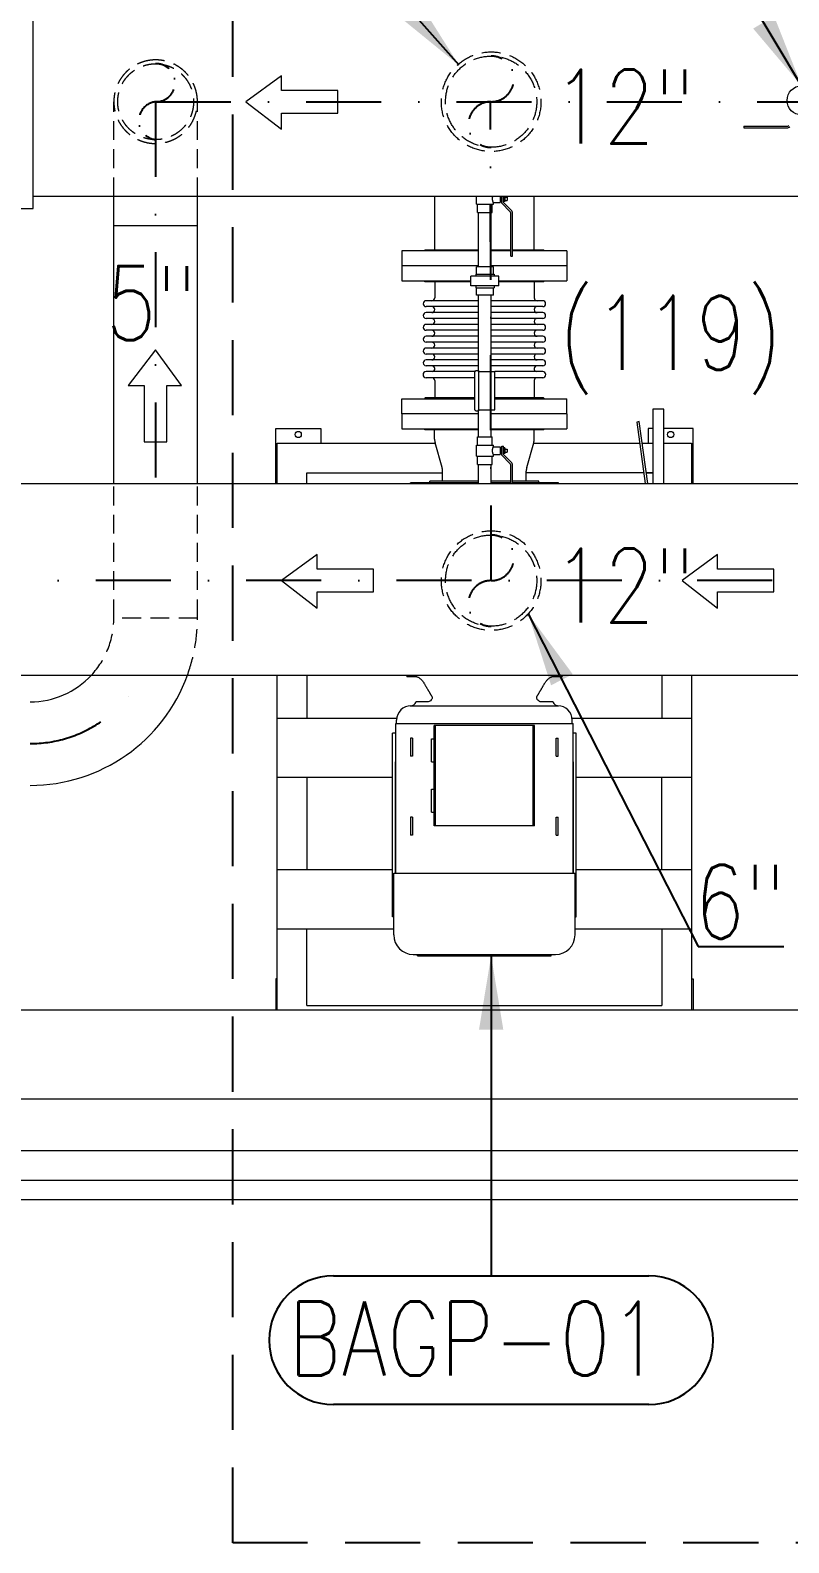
# Model space of a CAD drawing. Header units: millimetres. Extents: x -312439 to 477422, y -331570 to 212570.
# Drawn here: x 342964 to 344246, y 197624 to 200180 of the extents above; entities that cross this region are included whole.
import ezdxf

# ---------------------------------------------------------------- set-up
doc = ezdxf.new("R2010")
doc.units = ezdxf.units.MM
doc.linetypes.add('DASHDOT', pattern=[25.4, 12.7, -6.35, 0, -6.35])
doc.linetypes.add('HIDDEN', pattern=[9.525, 6.35, -3.175])
doc.layers.add('ARCONDTEXTO', color=4, linetype='Continuous')
doc.layers.add('TEXTO FORMATO', color=4, linetype='Continuous')
doc.styles.add('ROMAND', font='ROMAND.SHX')
doc.styles.add('ROMANS', font='romans.shx', dxfattribs={"height": 187.5})
doc.dimstyles.new('1-50 (MILIMETRO)', dxfattribs={"dimscale": 0, "dimtxt": 125, "dimasz": 125, "dimexe": 100, "dimexo": 100, "dimgap": 50, "dimtad": 0, "dimdec": 0, "dimzin": 0, "dimdsep": 46, "dimtxsty": 'ROMAND', "dimcen": -390, "dimclrd": 1, "dimclre": 1, "dimclrt": 3, "dimadec": 0, "dimazin": 0, "dimtfac": 1, "dimtdec": 0, "dimtix": 1, "dimtmove": 2, "dimatfit": 2, "dimfxl": 1, "dimtvp": 1, "dimtolj": 1, "dimtzin": 0, "dimarcsym": 0})

msp = doc.modelspace()

# ---------------------------------------------------------------- linework, layer by layer
at = {"color": 5, "linetype": 'Continuous', "lineweight": 0}
for p, q in [((342969.585, 199878.658, 0), (342969.585, 200243.658, 0)), ((342969.585, 199899.258, 0), (346283.657, 199899.258, 0)), ((343105.708, 199413.908, 0), (343105.708, 199899.258, 0)), ((343247.008, 199413.908, 0), (343247.008, 199899.258, 0)), ((343647.819, 199899.258, 0), (343647.819, 199808.708, 0)), ((343718.497, 199885.571, 0), (343718.497, 199899.258, 0)), ((343758.486, 199899.258, 0), (343758.486, 199888.595, 0)), ((343758.486, 199897.872, 0), (343761.212, 199897.872, 0)), ((343758.486, 199892.27, 0), (343761.212, 199892.27, 0)), ((343761.212, 199887.352, 0), (343761.212, 199899.258, 0)), ((343764.162, 199888.574, 0), (343764.162, 199899.258, 0)), ((343764.162, 199897.872, 0), (343764.628, 199897.872, 0)), ((343764.162, 199892.27, 0), (343764.628, 199892.27, 0)), ((343764.628, 199890.426, 0), (343764.628, 199899.258, 0)), ((343766.561, 199890.426, 0), (343764.628, 199890.426, 0)), ((343766.561, 199899.258, 0), (343766.561, 199890.426, 0)), ((343766.561, 199897.872, 0), (343770.227, 199897.872, 0)), ((343766.561, 199892.27, 0), (343770.227, 199892.27, 0)), ((343770.227, 199897.872, 0), (343770.227, 199892.27, 0)), ((343816.119, 199808.708, 0), (343816.119, 199899.258, 0)), ((342945.785, 199878.658, 0), (342969.585, 199878.658, 0)), ((343718.497, 199885.571, 0), (343747.141, 199885.571, 0)), ((343720.319, 199871.571, 0), (343720.319, 199885.571, 0)), ((343720.319, 199871.571, 0), (343745.319, 199871.571, 0)), ((343722.169, 199779.95, 0), (343722.169, 199871.571, 0)), ((343743.469, 199779.95, 0), (343743.469, 199871.571, 0)), ((343745.319, 199871.571, 0), (343745.319, 199885.571, 0)), ((343747.141, 199888.595, 0), (343758.486, 199888.595, 0)), ((343747.141, 199885.571, 0), (343747.141, 199888.595, 0)), ((343775.186, 199873.377, 0), (343761.212, 199887.352, 0)), ((343777.272, 199875.463, 0), (343764.162, 199888.574, 0)), ((343776.369, 199797.721, 0), (343776.369, 199870.522, 0)), ((343779.319, 199797.721, 0), (343779.319, 199870.522, 0)), ((343247.008, 199849.208, 0), (343105.708, 199849.208, 0)), ((343722.169, 199807.108, 0), (343592.469, 199807.108, 0)), ((343592.469, 199807.108, 0), (343592.469, 199756.308, 0)), ((343632.069, 199808.708, 0), (343630.469, 199807.108, 0)), ((343632.069, 199808.708, 0), (343722.169, 199808.708, 0)), ((343743.469, 199808.708, 0), (343776.369, 199808.708, 0)), ((343776.369, 199807.108, 0), (343743.469, 199807.108, 0)), ((343776.369, 199797.721, 0), (343779.319, 199797.721, 0)), ((343779.319, 199808.708, 0), (343831.869, 199808.708, 0)), ((343871.469, 199807.108, 0), (343779.319, 199807.108, 0)), ((343831.869, 199808.708, 0), (343833.469, 199807.108, 0)), ((343871.469, 199807.108, 0), (343871.469, 199756.308, 0)), ((343722.169, 199781.708, 0), (343592.469, 199781.708, 0)), ((343756.35, 199763.95, 0), (343709.288, 199763.95, 0)), ((343709.288, 199747.95, 0), (343709.288, 199763.95, 0)), ((343717.295, 199767.58, 0), (343748.342, 199767.58, 0)), ((343717.295, 199767.58, 0), (343717.295, 199763.95, 0)), ((343747.141, 199779.95, 0), (343718.497, 199779.95, 0)), ((343718.497, 199767.58, 0), (343718.497, 199779.95, 0)), ((343871.469, 199781.708, 0), (343743.469, 199781.708, 0)), ((343747.141, 199767.58, 0), (343747.141, 199779.95, 0)), ((343748.342, 199767.58, 0), (343748.342, 199763.95, 0)), ((343756.35, 199747.95, 0), (343756.35, 199763.95, 0)), ((343592.469, 199756.308, 0), (343709.288, 199756.308, 0)), ((343632.069, 199754.708, 0), (343630.469, 199756.308, 0)), ((343709.288, 199754.708, 0), (343632.069, 199754.708, 0)), ((343647.969, 199754.708, 0), (343647.969, 199727.685, 0)), ((343756.35, 199747.95, 0), (343709.288, 199747.95, 0)), ((343717.295, 199747.95, 0), (343717.295, 199744.319, 0)), ((343717.295, 199744.319, 0), (343748.342, 199744.319, 0)), ((343718.497, 199731.95, 0), (343718.497, 199744.319, 0)), ((343747.141, 199731.95, 0), (343747.141, 199744.319, 0)), ((343748.342, 199747.95, 0), (343748.342, 199744.319, 0)), ((343756.35, 199756.308, 0), (343871.469, 199756.308, 0)), ((343831.869, 199754.708, 0), (343756.35, 199754.708, 0)), ((343815.969, 199754.708, 0), (343815.969, 199727.685, 0)), ((343831.869, 199754.708, 0), (343833.469, 199756.308, 0)), ((343722.169, 199722.685, 0), (343633.462, 199722.685, 0)), ((343722.169, 199712.685, 0), (343633.462, 199712.685, 0)), ((343747.141, 199731.95, 0), (343718.497, 199731.95, 0)), ((343722.169, 199603.38, 0), (343722.169, 199731.95, 0)), ((343743.469, 199603.38, 0), (343743.469, 199731.95, 0)), ((343830.476, 199722.685, 0), (343743.469, 199722.685, 0)), ((343830.476, 199712.685, 0), (343743.469, 199712.685, 0)), ((343722.169, 199702.685, 0), (343633.462, 199702.685, 0)), ((343722.169, 199692.685, 0), (343633.462, 199692.685, 0)), ((343830.476, 199702.685, 0), (343743.469, 199702.685, 0)), ((343830.476, 199692.685, 0), (343743.469, 199692.685, 0)), ((343722.169, 199682.685, 0), (343633.462, 199682.685, 0)), ((343722.169, 199672.685, 0), (343633.462, 199672.685, 0)), ((343722.169, 199662.685, 0), (343633.462, 199662.685, 0)), ((343830.476, 199682.685, 0), (343743.469, 199682.685, 0)), ((343830.476, 199672.685, 0), (343743.469, 199672.685, 0)), ((343830.476, 199662.685, 0), (343743.469, 199662.685, 0)), ((343722.169, 199652.685, 0), (343633.462, 199652.685, 0)), ((343722.169, 199642.685, 0), (343633.462, 199642.685, 0)), ((343830.476, 199652.685, 0), (343743.469, 199652.685, 0)), ((343830.476, 199642.685, 0), (343743.469, 199642.685, 0)), ((343722.169, 199632.685, 0), (343633.462, 199632.685, 0)), ((343722.169, 199622.685, 0), (343633.462, 199622.685, 0)), ((343722.169, 199612.685, 0), (343633.462, 199612.685, 0)), ((343830.476, 199632.685, 0), (343743.469, 199632.685, 0)), ((343830.476, 199622.685, 0), (343743.469, 199622.685, 0)), ((343830.476, 199612.685, 0), (343743.469, 199612.685, 0)), ((343715.909, 199602.923, 0), (343633.462, 199602.923, 0)), ((343715.909, 199592.685, 0), (343633.462, 199592.685, 0)), ((343647.969, 199587.685, 0), (343647.969, 199558.708, 0)), ((343715.909, 199538.467, 0), (343715.909, 199603.292, 0)), ((343716.182, 199603.805, 0), (343717.819, 199604.909, 0)), ((343717.927, 199604.942, 0), (343722.121, 199604.942, 0)), ((343722.121, 199604.942, 0), (343722.121, 199536.817, 0)), ((343722.121, 199603.38, 0), (343749.419, 199603.38, 0)), ((343749.419, 199538.38, 0), (343749.419, 199603.38, 0)), ((343830.476, 199602.923, 0), (343749.419, 199602.923, 0)), ((343830.476, 199592.685, 0), (343749.419, 199592.685, 0)), ((343815.969, 199587.685, 0), (343815.969, 199558.708, 0)), ((343632.069, 199558.708, 0), (343630.469, 199557.108, 0)), ((343715.909, 199558.708, 0), (343632.069, 199558.708, 0)), ((343831.869, 199558.708, 0), (343749.419, 199558.708, 0)), ((343831.869, 199558.708, 0), (343833.469, 199557.108, 0)), ((343592.469, 199557.108, 0), (343715.909, 199557.108, 0)), ((343592.469, 199531.708, 0), (343592.469, 199557.108, 0)), ((343716.182, 199537.954, 0), (343717.819, 199536.85, 0)), ((343717.927, 199536.817, 0), (343722.121, 199536.817, 0)), ((343722.121, 199538.38, 0), (343749.419, 199538.38, 0)), ((343722.169, 199492.88, 0), (343722.169, 199538.38, 0)), ((343743.469, 199492.88, 0), (343743.469, 199538.38, 0)), ((343749.419, 199557.108, 0), (343871.469, 199557.108, 0)), ((343871.469, 199531.708, 0), (343871.469, 199557.108, 0)), ((344016.803, 199539.406, 0), (344016.803, 199413.908, 0)), ((344035.314, 199539.406, 0), (344016.803, 199539.406, 0)), ((344035.314, 199413.908, 0), (344035.314, 199539.406, 0)), ((343722.169, 199531.708, 0), (343592.469, 199531.708, 0)), ((343871.469, 199531.708, 0), (343743.469, 199531.708, 0)), ((343993.7, 199518.374, 0), (343989.339, 199517.778, 0)), ((343989.339, 199517.778, 0), (344003.552, 199413.908, 0)), ((344007.994, 199413.908, 0), (343993.7, 199518.374, 0)), ((343720.319, 199492.88, 0), (343745.319, 199492.88, 0)), ((343720.319, 199478.88, 0), (343720.319, 199492.88, 0)), ((343745.319, 199478.88, 0), (343745.319, 199492.88, 0)), ((343718.497, 199478.88, 0), (343747.141, 199478.88, 0)), ((343718.497, 199459.88, 0), (343718.497, 199478.88, 0)), ((343718.497, 199459.88, 0), (343747.141, 199459.88, 0)), ((343720.319, 199445.88, 0), (343720.319, 199459.88, 0)), ((343745.319, 199445.88, 0), (343745.319, 199459.88, 0)), ((343747.141, 199475.856, 0), (343747.141, 199478.88, 0)), ((343747.141, 199475.856, 0), (343758.486, 199475.856, 0)), ((343747.141, 199462.903, 0), (343758.486, 199462.903, 0)), ((343747.141, 199459.88, 0), (343747.141, 199462.903, 0)), ((343758.486, 199475.856, 0), (343758.486, 199462.903, 0)), ((343758.486, 199472.181, 0), (343761.212, 199472.181, 0)), ((343758.486, 199466.579, 0), (343761.212, 199466.579, 0)), ((343761.212, 199477.073, 0), (343764.162, 199477.073, 0)), ((343761.212, 199461.66, 0), (343761.212, 199477.073, 0)), ((343775.186, 199447.686, 0), (343761.212, 199461.66, 0)), ((343764.162, 199462.882, 0), (343764.162, 199477.073, 0)), ((343764.162, 199472.181, 0), (343764.628, 199472.181, 0)), ((343764.162, 199466.579, 0), (343764.628, 199466.579, 0)), ((343777.272, 199449.772, 0), (343764.162, 199462.882, 0)), ((343764.628, 199464.735, 0), (343764.628, 199474.024, 0)), ((343766.561, 199474.024, 0), (343764.628, 199474.024, 0)), ((343766.561, 199464.735, 0), (343764.628, 199464.735, 0)), ((343766.561, 199474.024, 0), (343766.561, 199464.735, 0)), ((343766.561, 199472.181, 0), (343770.227, 199472.181, 0)), ((343766.561, 199466.579, 0), (343770.227, 199466.579, 0)), ((343770.227, 199472.181, 0), (343770.227, 199466.579, 0)), ((343720.319, 199445.88, 0), (343745.319, 199445.88, 0)), ((343722.169, 199413.908, 0), (343722.169, 199445.88, 0)), ((343743.469, 199413.908, 0), (343743.469, 199445.88, 0)), ((343776.369, 199413.908, 0), (343776.369, 199444.831, 0)), ((343779.319, 199413.908, 0), (343779.319, 199444.831, 0)), ((342580.57, 199413.908, 0), (345779.932, 199413.908, 0)), ((341958.967, 199090.108, 0), (345779.932, 199090.108, 0))]:
    msp.add_line(p, q, dxfattribs=at)
at = {"color": 1, "linetype": 'Continuous', "lineweight": 0}
for p, q in [((343388.959, 200102.818, 0), (343328.881, 200058.964, 0)), ((343388.959, 200078.141, 0), (343388.959, 200102.818, 0)), ((343484.278, 200078.141, 0), (343388.959, 200078.141, 0)), ((343484.278, 200039.786, 0), (343484.278, 200078.141, 0)), ((343328.881, 200058.964, 0), (343388.959, 200012.664, 0)), ((343388.959, 200039.786, 0), (343484.278, 200039.786, 0)), ((343388.959, 200012.664, 0), (343388.959, 200039.786, 0)), ((343176.358, 199639.76, 0), (343130.059, 199579.682, 0)), ((343220.213, 199579.682, 0), (343176.358, 199639.76, 0)), ((343130.059, 199579.682, 0), (343157.181, 199579.682, 0)), ((343157.181, 199579.682, 0), (343157.181, 199484.362, 0)), ((343195.536, 199484.362, 0), (343195.536, 199579.682, 0)), ((343195.536, 199579.682, 0), (343220.213, 199579.682, 0)), ((343157.181, 199484.362, 0), (343195.536, 199484.362, 0)), ((344016.803, 199432.008, 0), (344005.518, 199432.008, 0)), ((343449.395, 199293.669, 0), (343389.317, 199249.815, 0)), ((343449.395, 199268.992, 0), (343449.395, 199293.669, 0)), ((344126.079, 199293.669, 0), (344066.001, 199249.815, 0)), ((344126.079, 199268.992, 0), (344126.079, 199293.669, 0)), ((343544.715, 199268.992, 0), (343449.395, 199268.992, 0)), ((343544.715, 199230.637, 0), (343544.715, 199268.992, 0)), ((344221.399, 199268.992, 0), (344126.079, 199268.992, 0)), ((344221.399, 199230.637, 0), (344221.399, 199268.992, 0)), ((343389.317, 199249.815, 0), (343449.395, 199203.515, 0)), ((343449.395, 199230.637, 0), (343544.715, 199230.637, 0)), ((343449.395, 199203.515, 0), (343449.395, 199230.637, 0)), ((344066.001, 199249.815, 0), (344126.079, 199203.515, 0)), ((344126.079, 199230.637, 0), (344221.399, 199230.637, 0)), ((344126.079, 199203.515, 0), (344126.079, 199230.637, 0)), ((343816.817, 198835.555, 0), (343814.636, 198835.555, 0)), ((341758.512, 198524.437, 0), (350170.796, 198524.437, 0)), ((341758.512, 198374.437, 0), (352398.512, 198374.437, 0)), ((352568.512, 198286.445, 0), (341758.512, 198286.445, 0)), ((352568.512, 198236.445, 0), (341758.512, 198236.445, 0)), ((341588.512, 198204.437, 0), (353216.986, 198204.437, 0))]:
    msp.add_line(p, q, dxfattribs=at)
at = {"color": 1, "linetype": 'HIDDEN', "lineweight": 0, "ltscale": 5}
for p, q in [((343105.708, 199899.258, 0), (343105.708, 200058.964, 0)), ((343247.008, 199899.258, 0), (343247.008, 200058.964, 0)), ((343105.708, 199186.387, 0), (343105.708, 199413.908, 0)), ((343247.008, 199186.387, 0), (343247.008, 199413.908, 0)), ((343247.008, 199186.387, 0), (343105.708, 199186.387, 0))]:
    msp.add_line(p, q, dxfattribs=at)
at = {"color": 6, "linetype": 'DASHDOT', "ltscale": 10}
for p, q in [((343176.358, 200058.964, 0), (346200.497, 200058.964, 0)), ((343176.358, 200058.964, 0), (343176.358, 199413.908, 0)), ((343743.366, 199249.815, 0), (343742.251, 200058.964, 0)), ((345488.999, 199249.815, 0), (342281.815, 199249.815, 0))]:
    msp.add_line(p, q, dxfattribs=at)
at = {"color": 2, "linetype": 'Continuous', "lineweight": 0}
for p, q in [((344170.692, 200017.608, 0), (344170.692, 200014.658, 0)), ((344170.692, 200017.608, 0), (344243.493, 200017.608, 0)), ((344170.692, 200014.658, 0), (344243.493, 200014.658, 0))]:
    msp.add_line(p, q, dxfattribs=at)
at = {"color": 7, "linetype": 'Continuous', "lineweight": 0}
for p, q in [((343379.31, 199506.734, 0), (343455.31, 199506.734, 0)), ((343379.31, 199413.908, 0), (343379.31, 199506.734, 0)), ((343455.31, 199506.734, 0), (343455.31, 199482.008, 0)), ((344008.627, 199506.734, 0), (344008.627, 199482.008, 0)), ((344016.803, 199506.734, 0), (344008.627, 199506.734, 0)), ((344084.627, 199506.734, 0), (344035.314, 199506.734, 0)), ((344084.627, 199413.908, 0), (344084.627, 199506.734, 0)), ((343381.969, 199413.908, 0), (343381.969, 199482.008, 0)), ((343381.969, 199482.008, 0), (343648.866, 199482.008, 0)), ((343815.072, 199482.008, 0), (343994.233, 199482.008, 0)), ((343998.676, 199482.008, 0), (344016.803, 199482.008, 0)), ((344035.314, 199482.008, 0), (344081.969, 199482.008, 0)), ((344081.969, 199482.008, 0), (344081.969, 199413.908, 0)), ((343431.969, 199413.908, 0), (343431.969, 199432.008, 0)), ((343431.969, 199432.008, 0), (343661.319, 199432.008, 0)), ((344001.075, 199432.008, 0), (343802.619, 199432.008, 0)), ((344005.518, 199432.008, 0), (344016.803, 199432.008, 0)), ((343381.969, 198524.437, 0), (343381.969, 199090.108, 0)), ((343431.969, 199090.108, 0), (343431.969, 199017.677, 0)), ((344031.969, 199090.108, 0), (344031.969, 199017.677, 0)), ((344081.969, 199090.108, 0), (344081.969, 198524.437, 0)), ((343381.969, 199017.677, 0), (343583.911, 199017.677, 0)), ((343880.027, 199017.677, 0), (344081.969, 199017.677, 0)), ((343381.969, 198917.677, 0), (343576.817, 198917.677, 0)), ((343431.969, 198917.677, 0), (343431.969, 198761.677, 0)), ((343887.12, 198917.677, 0), (344081.969, 198917.677, 0)), ((344031.969, 198761.677, 0), (344031.969, 198917.677, 0)), ((343381.969, 198761.677, 0), (343576.817, 198761.677, 0)), ((343887.12, 198761.677, 0), (344081.969, 198761.677, 0)), ((343381.969, 198661.677, 0), (343578.817, 198661.677, 0)), ((343431.969, 198531.871, 0), (343431.969, 198661.677, 0)), ((343885.12, 198661.677, 0), (344081.969, 198661.677, 0)), ((344031.969, 198661.677, 0), (344031.969, 198531.871, 0)), ((343379.31, 198577.144, 0), (343379.31, 198524.437, 0)), ((343381.969, 198577.144, 0), (343379.31, 198577.144, 0)), ((344081.969, 198577.144, 0), (344084.627, 198577.144, 0)), ((344084.627, 198577.144, 0), (344084.627, 198524.437, 0)), ((343431.969, 198531.871, 0), (344031.969, 198531.871, 0))]:
    msp.add_line(p, q, dxfattribs=at)
at = {"color": 3, "linetype": 'Continuous', "lineweight": 0}
for p, q in [((343722.169, 199531.708, 0), (343592.469, 199531.708, 0)), ((343592.469, 199531.708, 0), (343592.469, 199506.308, 0)), ((343871.469, 199531.708, 0), (343743.469, 199531.708, 0)), ((343871.469, 199531.708, 0), (343871.469, 199506.308, 0)), ((343592.469, 199506.308, 0), (343722.169, 199506.308, 0)), ((343632.069, 199504.708, 0), (343630.469, 199506.308, 0)), ((343722.169, 199504.708, 0), (343632.069, 199504.708, 0)), ((343647.819, 199488.9, 0), (343647.819, 199504.708, 0)), ((343660.45, 199441.079, 0), (343648.688, 199482.636, 0)), ((343743.469, 199506.308, 0), (343871.469, 199506.308, 0)), ((343831.869, 199504.708, 0), (343743.469, 199504.708, 0)), ((343803.488, 199441.079, 0), (343815.25, 199482.636, 0)), ((343816.119, 199488.9, 0), (343816.119, 199504.708, 0)), ((343831.869, 199504.708, 0), (343833.469, 199506.308, 0)), ((343661.319, 199418.008, 0), (343661.319, 199434.816, 0)), ((343802.619, 199418.008, 0), (343802.619, 199434.816, 0)), ((343722.169, 199415.008, 0), (343606.969, 199415.008, 0)), ((343606.969, 199413.908, 0), (343606.969, 199415.008, 0)), ((343722.169, 199418.008, 0), (343639.969, 199418.008, 0)), ((343639.969, 199415.008, 0), (343639.969, 199418.008, 0)), ((343776.369, 199418.008, 0), (343743.469, 199418.008, 0)), ((343776.369, 199415.008, 0), (343743.469, 199415.008, 0)), ((343823.969, 199418.008, 0), (343779.319, 199418.008, 0)), ((343856.969, 199415.008, 0), (343779.319, 199415.008, 0)), ((343823.969, 199415.008, 0), (343823.969, 199418.008, 0)), ((343856.969, 199413.908, 0), (343856.969, 199415.008, 0)), ((343600.67, 199087.555, 0), (343599.48, 199090.108, 0)), ((343600.67, 199087.555, 0), (343616.922, 199087.555, 0)), ((343847.016, 199087.555, 0), (343863.267, 199087.555, 0)), ((343863.267, 199087.555, 0), (343864.458, 199090.108, 0)), ((343606.494, 199038.343, 0), (343857.443, 199038.343, 0)), ((343635.37, 199044.889, 0), (343616.493, 199044.889, 0)), ((343847.445, 199044.889, 0), (343828.567, 199044.889, 0)), ((343582.042, 199008.646, 0), (343881.896, 199008.646, 0)), ((343582.042, 198755.465, 0), (343582.042, 199008.646, 0)), ((343583.654, 199008.646, 0), (343583.654, 199014.162, 0)), ((343647.12, 198835.555, 0), (343647.12, 199005.252, 0)), ((343816.817, 199005.252, 0), (343647.12, 199005.252, 0)), ((343649.302, 198835.555, 0), (343649.302, 199005.252, 0)), ((343814.636, 198835.555, 0), (343814.636, 199005.252, 0)), ((343816.817, 198835.555, 0), (343816.817, 199005.252, 0)), ((343880.284, 199008.646, 0), (343880.284, 199014.162, 0)), ((343881.896, 198755.465, 0), (343881.896, 199008.646, 0)), ((343582.042, 198991.919, 0), (343576.817, 198991.919, 0)), ((343576.817, 198681.871, 0), (343576.817, 198991.919, 0)), ((343607.12, 198983.434, 0), (343607.12, 198953.131, 0)), ((343610.497, 198983.434, 0), (343607.12, 198983.434, 0)), ((343610.497, 198983.434, 0), (343610.497, 198953.131, 0)), ((343642.757, 198943.434, 0), (343642.757, 198982.222, 0)), ((343642.757, 198982.222, 0), (343647.12, 198982.222, 0)), ((343853.441, 198983.434, 0), (343856.817, 198983.434, 0)), ((343853.441, 198953.131, 0), (343853.441, 198983.434, 0)), ((343856.817, 198953.131, 0), (343856.817, 198983.434, 0)), ((343887.12, 198991.919, 0), (343881.896, 198991.919, 0)), ((343887.12, 198681.871, 0), (343887.12, 198991.919, 0)), ((343610.497, 198953.131, 0), (343607.12, 198953.131, 0)), ((343853.441, 198953.131, 0), (343856.817, 198953.131, 0)), ((343581.957, 198755.465, 0), (343581.957, 198943.434, 0)), ((343582.042, 198943.434, 0), (343581.957, 198943.434, 0)), ((343642.757, 198943.434, 0), (343647.12, 198943.434, 0)), ((343881.981, 198943.434, 0), (343881.896, 198943.434, 0)), ((343881.981, 198943.434, 0), (343881.981, 198755.465, 0)), ((343642.757, 198858.586, 0), (343642.757, 198897.374, 0)), ((343642.757, 198897.374, 0), (343647.12, 198897.374, 0)), ((343607.12, 198850.101, 0), (343607.12, 198819.798, 0)), ((343610.497, 198850.101, 0), (343607.12, 198850.101, 0)), ((343610.497, 198850.101, 0), (343610.497, 198819.798, 0)), ((343642.757, 198858.586, 0), (343647.12, 198858.586, 0)), ((343853.441, 198850.101, 0), (343856.817, 198850.101, 0)), ((343853.441, 198819.798, 0), (343853.441, 198850.101, 0)), ((343856.817, 198819.798, 0), (343856.817, 198850.101, 0)), ((343610.497, 198819.798, 0), (343607.12, 198819.798, 0)), ((343814.636, 198835.555, 0), (343647.12, 198835.555, 0)), ((343853.441, 198819.798, 0), (343856.817, 198819.798, 0)), ((343578.817, 198755.465, 0), (343885.12, 198755.465, 0)), ((343578.817, 198651.141, 0), (343578.817, 198755.465, 0)), ((343885.12, 198651.141, 0), (343885.12, 198755.465, 0)), ((343578.817, 198681.871, 0), (343576.817, 198681.871, 0)), ((343885.12, 198681.871, 0), (343887.12, 198681.871, 0)), ((343611.726, 198618.232, 0), (343852.211, 198618.232, 0)), ((343619.12, 198616.038, 0), (343619.12, 198618.232, 0)), ((343619.12, 198616.038, 0), (343844.817, 198616.038, 0)), ((343844.817, 198616.038, 0), (343844.817, 198618.232, 0))]:
    msp.add_line(p, q, dxfattribs=at)
at = {"color": 2, "linetype": 'HIDDEN', "ltscale": 20, "elevation": 0}
msp.add_lwpolyline([(343306.604, 200708.13), (345909.53, 200708.13), (345909.53, 197624.211), (343306.604, 197624.211)], close=True, dxfattribs=at)
at = {"color": 1, "elevation": 0}
for points in [[(343476.689, 198075.094), (344010.043, 198075.094)], [(344010.043, 197857.688), (343476.689, 197857.688)]]:
    msp.add_lwpolyline(points, dxfattribs=at)
at = {"color": 1, "linetype": 'HIDDEN', "lineweight": 0, "ltscale": 5}
for centre, radius in [((343743.366, 200058.964, 0), 84.15), ((343743.366, 200058.964, 0), 77.04), ((343743.366, 199249.815, 0), 84.15), ((343743.366, 199249.815, 0), 77.04)]:
    msp.add_circle(centre, radius, dxfattribs=at)
at = {"color": 2, "linetype": 'Continuous', "lineweight": 0}
msp.add_circle((344268.042, 200061.158, 0), 24.587, dxfattribs=at)
at = {"color": 7, "linetype": 'Continuous', "lineweight": 0}
for centre in [(343417.31, 199496.734, 0), (344046.627, 199496.734, 0)]:
    msp.add_circle(centre, 5.25, dxfattribs=at)
at = {"color": 6, "linetype": 'DASHDOT', "ltscale": 3}
for centre, radius, start, end in [((343177.269, 200091.033, 0), 32.044, 271.186352, 91.628969), ((343180.045, 200026.927, 0), 32.138, 93.768791, 265.758386)]:
    msp.add_arc(centre, radius, start, end, dxfattribs=at)
at = {"color": 6, "linetype": 'DASHDOT', "ltscale": 4}
for centre, start, end in [((343743.366, 200097.484, 0), 270, 90), ((343743.366, 200020.444, 0), 90, 270), ((343743.366, 199288.335, 0), 270, 90), ((343743.366, 199211.295, 0), 90, 270)]:
    msp.add_arc(centre, 38.52, start, end, dxfattribs=at)
at = {"color": 2, "linetype": 'Continuous', "lineweight": 0}
for radius in [4.038, 6.988]:
    msp.add_arc((344243.493, 200021.645, 0), radius, 270, 315, dxfattribs=at)
at = {"color": 5, "linetype": 'Continuous', "lineweight": 0}
for centre, radius, start, end in [((343772.331, 199870.522, 0), 4.038, 0, 45), ((343772.331, 199870.522, 0), 6.988, 0, 45), ((343633.462, 199717.685, 0), 5, 90, 270), ((343642.969, 199727.685, 0), 5, 270, 0), ((343642.969, 199707.685, 0), 5, 270, 90), ((343820.969, 199727.685, 0), 5, 180, 270), ((343820.969, 199707.685, 0), 5, 90, 270), ((343830.476, 199717.685, 0), 5, 270, 90), ((343633.462, 199697.685, 0), 5, 90, 270), ((343642.969, 199687.685, 0), 5, 270, 90), ((343820.969, 199687.685, 0), 5, 90, 270), ((343830.476, 199697.685, 0), 5, 270, 90), ((343633.462, 199677.685, 0), 5, 90, 270), ((343633.462, 199657.685, 0), 5, 90, 270), ((343642.969, 199667.685, 0), 5, 270, 90), ((343820.969, 199667.685, 0), 5, 90, 270), ((343830.476, 199677.685, 0), 5, 270, 90), ((343830.476, 199657.685, 0), 5, 270, 90), ((343633.462, 199637.685, 0), 5, 90, 270), ((343642.969, 199647.685, 0), 5, 270, 90), ((343820.969, 199647.685, 0), 5, 90, 270), ((343830.476, 199637.685, 0), 5, 270, 90), ((343633.462, 199617.685, 0), 5, 90, 270), ((343642.969, 199627.685, 0), 5, 270, 90), ((343643.094, 199607.685, 0), 5.002, 287.829397, 88.562061), ((343820.843, 199607.685, 0), 5.002, 91.437939, 252.170603), ((343820.969, 199627.685, 0), 5, 90, 270), ((343830.476, 199617.685, 0), 5, 270, 90), ((343633.462, 199597.804, 0), 5.119, 90, 270), ((343642.969, 199587.685, 0), 5, 0, 90), ((343716.529, 199603.292, 0), 0.619, 123.997812, 180), ((343717.927, 199604.749, 0), 0.193, 90, 123.997811), ((343820.969, 199587.685, 0), 5, 90, 180), ((343830.476, 199597.804, 0), 5.119, 270, 90), ((343716.529, 199538.467, 0), 0.619, 180, 236.002188), ((343717.927, 199537.01, 0), 0.193, 236.002189, 270), ((343772.331, 199444.831, 0), 4.038, 0, 45), ((343772.331, 199444.831, 0), 6.988, 0, 45), ((342964.408, 199186.387, 0), 141.3, 270, 317.048229), ((342964.408, 199186.387, 0), 282.6, 270, 340.081006)]:
    msp.add_arc(centre, radius, start, end, dxfattribs=at)
at = {"color": 3, "linetype": 'Continuous', "lineweight": 0}
for centre, radius, start, end in [((343670.819, 199488.9, 0), 23, 180, 195.802514), ((343793.119, 199488.9, 0), 23, 344.197486, 0), ((343638.319, 199434.816, 0), 23, 0, 15.802514), ((343825.619, 199434.816, 0), 23, 164.197486, 180), ((343607.836, 199014.162, 0), 24.182, 90, 180), ((343606.494, 199049.252, 0), 10.909, 270, 336.421822), ((343857.443, 199049.252, 0), 10.909, 203.578178, 270), ((343856.102, 199014.162, 0), 24.182, 0, 90), ((343611.726, 198651.141, 0), 32.909, 180, 270), ((343852.211, 198651.141, 0), 32.909, 270, 0)]:
    msp.add_arc(centre, radius, start, end, dxfattribs=at)
at = {"color": 1, "linetype": 'HIDDEN', "lineweight": 0, "ltscale": 5}
for radius, start in [(141.3, 317.048229), (282.6, 340.081006)]:
    msp.add_arc((342964.408, 199186.387, 0), radius, start, 0, dxfattribs=at)
at = {"color": 6, "linetype": 'DASHDOT', "ltscale": 10}
msp.add_arc((342964.408, 199186.387, 0), 211.95, 270, 332.98299, dxfattribs=at)
at = {"color": 1}
for centre, start, end in [((343476.689, 197966.391, 0), 90, 270), ((344010.043, 197966.391, 0), 270, 90)]:
    msp.add_arc(centre, 108.703, start, end, dxfattribs=at)
at = {"color": 1, "linetype": 'HIDDEN', "lineweight": 0, "ltscale": 5}
for points, knots in [([(343176.358, 200129.614, 0), (343178.611, 200129.614, 0), (343180.897, 200129.505, 0), (343185.488, 200129.059, 0), (343187.795, 200128.721, 0), (343192.384, 200127.812, 0), (343194.668, 200127.241, 0), (343199.172, 200125.87, 0), (343201.392, 200125.072, 0), (343205.733, 200123.261, 0), (343207.855, 200122.248, 0), (343211.969, 200120.027, 0), (343213.962, 200118.82, 0), (343217.788, 200116.237, 0), (343219.623, 200114.863, 0), (343223.11, 200111.981, 0), (343224.763, 200110.473, 0), (343227.866, 200107.37, 0), (343229.372, 200105.72, 0), (343232.253, 200102.234, 0), (343233.627, 200100.4, 0), (343236.211, 200096.573, 0), (343237.419, 200094.58, 0), (343239.641, 200090.462, 0), (343240.655, 200088.339, 0), (343242.467, 200083.995, 0), (343243.267, 200081.773, 0), (343244.637, 200077.266, 0), (343245.208, 200074.981, 0), (343246.117, 200070.391, 0), (343246.455, 200068.086, 0), (343246.9, 200063.496, 0), (343247.008, 200061.213, 0), (343247.008, 200056.714, 0), (343246.9, 200054.431, 0), (343246.455, 200049.842, 0), (343246.117, 200047.536, 0), (343245.208, 200042.946, 0), (343244.637, 200040.661, 0), (343243.267, 200036.155, 0), (343242.467, 200033.932, 0), (343240.655, 200029.589, 0), (343239.641, 200027.465, 0), (343237.419, 200023.348, 0), (343236.211, 200021.354, 0), (343233.627, 200017.527, 0), (343232.253, 200015.693, 0), (343229.372, 200012.208, 0), (343227.866, 200010.557, 0), (343224.763, 200007.454, 0), (343223.11, 200005.947, 0), (343219.623, 200003.065, 0), (343217.788, 200001.69, 0), (343213.962, 199999.108, 0), (343211.969, 199997.9, 0), (343207.855, 199995.68, 0), (343205.733, 199994.667, 0), (343201.392, 199992.856, 0), (343199.172, 199992.057, 0), (343194.668, 199990.687, 0), (343192.384, 199990.116, 0), (343187.795, 199989.206, 0), (343185.488, 199988.868, 0), (343180.897, 199988.422, 0), (343178.611, 199988.314, 0), (343174.106, 199988.314, 0), (343171.82, 199988.422, 0), (343167.228, 199988.868, 0), (343164.922, 199989.206, 0), (343160.333, 199990.116, 0), (343158.049, 199990.687, 0), (343153.545, 199992.057, 0), (343151.324, 199992.856, 0), (343146.984, 199994.667, 0), (343144.862, 199995.68, 0), (343140.748, 199997.9, 0), (343138.755, 199999.108, 0), (343134.928, 200001.69, 0), (343133.094, 200003.065, 0), (343129.607, 200005.947, 0), (343127.954, 200007.454, 0), (343124.851, 200010.557, 0), (343123.345, 200012.208, 0), (343120.464, 200015.693, 0), (343119.089, 200017.527, 0), (343116.506, 200021.354, 0), (343115.298, 200023.348, 0), (343113.075, 200027.465, 0), (343112.062, 200029.589, 0), (343110.249, 200033.932, 0), (343109.45, 200036.155, 0), (343108.08, 200040.661, 0), (343107.508, 200042.946, 0), (343106.599, 200047.536, 0), (343106.262, 200049.842, 0), (343105.816, 200054.431, 0), (343105.708, 200056.714, 0), (343105.708, 200061.213, 0), (343105.816, 200063.496, 0), (343106.262, 200068.086, 0), (343106.599, 200070.391, 0), (343107.508, 200074.981, 0), (343108.08, 200077.266, 0), (343109.45, 200081.773, 0), (343110.249, 200083.995, 0), (343112.062, 200088.339, 0), (343113.075, 200090.462, 0), (343115.298, 200094.58, 0), (343116.506, 200096.573, 0), (343119.089, 200100.4, 0), (343120.464, 200102.234, 0), (343123.345, 200105.72, 0), (343124.851, 200107.37, 0), (343127.954, 200110.473, 0), (343129.607, 200111.981, 0), (343133.094, 200114.863, 0), (343134.928, 200116.237, 0), (343138.755, 200118.82, 0), (343140.748, 200120.027, 0), (343144.862, 200122.248, 0), (343146.984, 200123.261, 0), (343151.324, 200125.072, 0), (343153.545, 200125.87, 0), (343158.049, 200127.241, 0), (343160.333, 200127.812, 0), (343164.922, 200128.721, 0), (343167.228, 200129.059, 0), (343171.82, 200129.505, 0), (343174.106, 200129.614, 0), (343176.358, 200129.614, 0)], [0, 0, 0, 0, 6.75827644, 6.75827644, 13.51655288, 13.51655288, 20.27482932, 20.27482932, 27.03310576, 27.03310576, 33.79138221, 33.79138221, 40.54965865, 40.54965865, 47.30793509, 47.30793509, 54.06621153, 54.06621153, 60.8144833, 60.8144833, 67.56275508, 67.56275508, 74.31102685, 74.31102685, 81.05929863, 81.05929863, 87.8075704, 87.8075704, 94.55584218, 94.55584218, 101.30411395, 101.30411395, 108.05238572, 108.05238572, 114.8006575, 114.8006575, 121.54892927, 121.54892927, 128.29720105, 128.29720105, 135.04547282, 135.04547282, 141.7937446, 141.7937446, 148.54201637, 148.54201637, 155.29028815, 155.29028815, 162.03855992, 162.03855992, 168.79683636, 168.79683636, 175.5551128, 175.5551128, 182.31338924, 182.31338924, 189.07166568, 189.07166568, 195.82994213, 195.82994213, 202.58821857, 202.58821857, 209.34649501, 209.34649501, 216.10477145, 216.10477145, 222.86304789, 222.86304789, 229.62132433, 229.62132433, 236.37960077, 236.37960077, 243.13787721, 243.13787721, 249.89615366, 249.89615366, 256.6544301, 256.6544301, 263.41270654, 263.41270654, 270.17098298, 270.17098298, 276.91925475, 276.91925475, 283.66752653, 283.66752653, 290.4157983, 290.4157983, 297.16407008, 297.16407008, 303.91234185, 303.91234185, 310.66061363, 310.66061363, 317.4088854, 317.4088854, 324.15715717, 324.15715717, 330.90542895, 330.90542895, 337.65370072, 337.65370072, 344.4019725, 344.4019725, 351.15024427, 351.15024427, 357.89851605, 357.89851605, 364.64678782, 364.64678782, 371.3950596, 371.3950596, 378.14333137, 378.14333137, 384.90160781, 384.90160781, 391.65988425, 391.65988425, 398.41816069, 398.41816069, 405.17643713, 405.17643713, 411.93471358, 411.93471358, 418.69299002, 418.69299002, 425.45126646, 425.45126646, 432.2095429, 432.2095429, 432.2095429, 432.2095429]), ([(343176.358, 200123.064, 0), (343174.321, 200123.064, 0), (343172.252, 200122.966, 0), (343168.095, 200122.563, 0), (343166.006, 200122.258, 0), (343161.846, 200121.435, 0), (343159.776, 200120.918, 0), (343155.69, 200119.678, 0), (343153.675, 200118.954, 0), (343149.735, 200117.312, 0), (343147.808, 200116.393, 0), (343144.07, 200114.378, 0), (343142.26, 200113.282, 0), (343138.782, 200110.937, 0), (343137.115, 200109.689, 0), (343133.946, 200107.07, 0), (343132.444, 200105.7, 0), (343129.623, 200102.879, 0), (343128.254, 200101.378, 0), (343125.636, 200098.21, 0), (343124.388, 200096.543, 0), (343122.042, 200093.066, 0), (343120.945, 200091.255, 0), (343118.929, 200087.516, 0), (343118.01, 200085.588, 0), (343116.367, 200081.645, 0), (343115.643, 200079.629, 0), (343114.403, 200075.542, 0), (343113.886, 200073.471, 0), (343113.064, 200069.311, 0), (343112.758, 200067.222, 0), (343112.356, 200063.066, 0), (343112.258, 200060.999, 0), (343112.258, 200056.928, 0), (343112.356, 200054.861, 0), (343112.758, 200050.705, 0), (343113.064, 200048.616, 0), (343113.886, 200044.456, 0), (343114.403, 200042.385, 0), (343115.643, 200038.298, 0), (343116.367, 200036.282, 0), (343118.01, 200032.34, 0), (343118.929, 200030.411, 0), (343120.945, 200026.672, 0), (343122.042, 200024.862, 0), (343124.388, 200021.384, 0), (343125.636, 200019.717, 0), (343128.254, 200016.549, 0), (343129.623, 200015.048, 0), (343132.444, 200012.227, 0), (343133.946, 200010.857, 0), (343137.115, 200008.239, 0), (343138.782, 200006.99, 0), (343142.26, 200004.645, 0), (343144.07, 200003.549, 0), (343147.808, 200001.534, 0), (343149.735, 200000.615, 0), (343153.675, 199998.973, 0), (343155.69, 199998.25, 0), (343159.776, 199997.009, 0), (343161.846, 199996.492, 0), (343166.006, 199995.67, 0), (343168.095, 199995.364, 0), (343172.252, 199994.961, 0), (343174.321, 199994.864, 0), (343178.396, 199994.864, 0), (343180.464, 199994.961, 0), (343184.622, 199995.364, 0), (343186.711, 199995.67, 0), (343190.87, 199996.492, 0), (343192.941, 199997.009, 0), (343197.027, 199998.25, 0), (343199.042, 199998.973, 0), (343202.982, 200000.615, 0), (343204.909, 200001.534, 0), (343208.647, 200003.549, 0), (343210.457, 200004.645, 0), (343213.934, 200006.99, 0), (343215.601, 200008.239, 0), (343218.771, 200010.857, 0), (343220.273, 200012.227, 0), (343223.094, 200015.048, 0), (343224.463, 200016.549, 0), (343227.08, 200019.717, 0), (343228.329, 200021.384, 0), (343230.675, 200024.862, 0), (343231.771, 200026.672, 0), (343233.787, 200030.411, 0), (343234.707, 200032.34, 0), (343236.349, 200036.282, 0), (343237.073, 200038.298, 0), (343238.314, 200042.385, 0), (343238.831, 200044.456, 0), (343239.653, 200048.616, 0), (343239.958, 200050.705, 0), (343240.361, 200054.861, 0), (343240.458, 200056.928, 0), (343240.458, 200060.999, 0), (343240.361, 200063.066, 0), (343239.958, 200067.222, 0), (343239.653, 200069.311, 0), (343238.831, 200073.471, 0), (343238.314, 200075.542, 0), (343237.073, 200079.629, 0), (343236.349, 200081.645, 0), (343234.707, 200085.588, 0), (343233.787, 200087.516, 0), (343231.771, 200091.255, 0), (343230.675, 200093.066, 0), (343228.329, 200096.543, 0), (343227.08, 200098.21, 0), (343224.463, 200101.378, 0), (343223.094, 200102.879, 0), (343220.273, 200105.7, 0), (343218.771, 200107.07, 0), (343215.601, 200109.689, 0), (343213.934, 200110.937, 0), (343210.457, 200113.282, 0), (343208.647, 200114.378, 0), (343204.909, 200116.393, 0), (343202.982, 200117.312, 0), (343199.042, 200118.954, 0), (343197.027, 200119.678, 0), (343192.941, 200120.918, 0), (343190.87, 200121.435, 0), (343186.711, 200122.258, 0), (343184.622, 200122.563, 0), (343180.464, 200122.966, 0), (343178.396, 200123.064, 0), (343176.358, 200123.064, 0)], [0, 0, 0, 0, 6.11267381, 6.11267381, 12.22534762, 12.22534762, 18.33802143, 18.33802143, 24.45069524, 24.45069524, 30.56336905, 30.56336905, 36.67604286, 36.67604286, 42.78871667, 42.78871667, 48.90139048, 48.90139048, 55.00814905, 55.00814905, 61.11490762, 61.11490762, 67.22166619, 67.22166619, 73.32842476, 73.32842476, 79.43518333, 79.43518333, 85.5419419, 85.5419419, 91.64870047, 91.64870047, 97.75545904, 97.75545904, 103.86221761, 103.86221761, 109.96897618, 109.96897618, 116.07573475, 116.07573475, 122.18249332, 122.18249332, 128.28925189, 128.28925189, 134.39601046, 134.39601046, 140.50276903, 140.50276903, 146.6095276, 146.6095276, 152.72220141, 152.72220141, 158.83487522, 158.83487522, 164.94754903, 164.94754903, 171.06022284, 171.06022284, 177.17289665, 177.17289665, 183.28557046, 183.28557046, 189.39824427, 189.39824427, 195.51091808, 195.51091808, 201.62359189, 201.62359189, 207.7362657, 207.7362657, 213.84893951, 213.84893951, 219.96161332, 219.96161332, 226.07428713, 226.07428713, 232.18696094, 232.18696094, 238.29963475, 238.29963475, 244.41230856, 244.41230856, 250.51906713, 250.51906713, 256.6258257, 256.6258257, 262.73258427, 262.73258427, 268.83934284, 268.83934284, 274.94610141, 274.94610141, 281.05285998, 281.05285998, 287.15961855, 287.15961855, 293.26637712, 293.26637712, 299.37313568, 299.37313568, 305.47989425, 305.47989425, 311.58665282, 311.58665282, 317.69341139, 317.69341139, 323.80016996, 323.80016996, 329.90692853, 329.90692853, 336.0136871, 336.0136871, 342.12044567, 342.12044567, 348.23311948, 348.23311948, 354.34579329, 354.34579329, 360.4584671, 360.4584671, 366.57114091, 366.57114091, 372.68381472, 372.68381472, 378.79648853, 378.79648853, 384.90916234, 384.90916234, 391.02183615, 391.02183615, 391.02183615, 391.02183615])]:
    msp.add_open_spline(points, degree=3, knots=knots, dxfattribs=at)
at = {"color": 5, "linetype": 'Continuous', "lineweight": 0}
for points, knots in [([(343745.593, 199895.071, 0), (343745.593, 199895.485, 0), (343745.614, 199895.91, 0), (343745.696, 199896.752, 0), (343745.758, 199897.168, 0), (343745.91, 199897.964, 0), (343746.001, 199898.344, 0), (343746.151, 199898.892, 0), (343746.206, 199899.08, 0), (343746.261, 199899.258, 0)], [0, 0, 0, 0, 1.24074145, 1.24074145, 2.4814829, 2.4814829, 3.72222435, 3.72222435, 4.42137472, 4.42137472, 4.42137472, 4.42137472]), ([(343747.141, 199888.595, 0), (343747.141, 199888.595, 0), (343747.123, 199888.635, 0), (343747.048, 199888.802, 0), (343746.992, 199888.928, 0), (343746.851, 199889.261, 0), (343746.767, 199889.467, 0), (343746.583, 199889.94, 0), (343746.485, 199890.208, 0), (343746.293, 199890.776, 0), (343746.192, 199891.097, 0), (343746.001, 199891.798, 0), (343745.91, 199892.178, 0), (343745.758, 199892.974, 0), (343745.696, 199893.39, 0), (343745.614, 199894.232, 0), (343745.593, 199894.658, 0), (343745.593, 199895.071, 0)], [29.7519858, 29.7519858, 29.7519858, 29.7519858, 30.99057651, 30.99057651, 32.22916721, 32.22916721, 33.46775791, 33.46775791, 34.70634861, 34.70634861, 35.94709006, 35.94709006, 37.18783151, 37.18783151, 38.42857296, 38.42857296, 39.66931441, 39.66931441, 39.66931441, 39.66931441]), ([(343745.593, 199469.38, 0), (343745.593, 199469.793, 0), (343745.614, 199470.219, 0), (343745.696, 199471.06, 0), (343745.758, 199471.477, 0), (343745.91, 199472.272, 0), (343746.001, 199472.652, 0), (343746.192, 199473.353, 0), (343746.293, 199473.675, 0), (343746.485, 199474.243, 0), (343746.583, 199474.511, 0), (343746.767, 199474.984, 0), (343746.851, 199475.19, 0), (343746.992, 199475.522, 0), (343747.048, 199475.649, 0), (343747.123, 199475.816, 0), (343747.141, 199475.856, 0), (343747.141, 199475.856, 0)], [0, 0, 0, 0, 1.24074145, 1.24074145, 2.4814829, 2.4814829, 3.72222435, 3.72222435, 4.9629658, 4.9629658, 6.2015565, 6.2015565, 7.4401472, 7.4401472, 8.6787379, 8.6787379, 9.9173286, 9.9173286, 9.9173286, 9.9173286]), ([(343747.141, 199462.903, 0), (343747.141, 199462.903, 0), (343747.123, 199462.943, 0), (343747.048, 199463.11, 0), (343746.992, 199463.237, 0), (343746.851, 199463.569, 0), (343746.767, 199463.775, 0), (343746.583, 199464.249, 0), (343746.485, 199464.516, 0), (343746.293, 199465.084, 0), (343746.192, 199465.406, 0), (343746.001, 199466.107, 0), (343745.91, 199466.487, 0), (343745.758, 199467.282, 0), (343745.696, 199467.699, 0), (343745.614, 199468.541, 0), (343745.593, 199468.966, 0), (343745.593, 199469.38, 0)], [29.7519858, 29.7519858, 29.7519858, 29.7519858, 30.99057651, 30.99057651, 32.22916721, 32.22916721, 33.46775791, 33.46775791, 34.70634861, 34.70634861, 35.94709006, 35.94709006, 37.18783151, 37.18783151, 38.42857296, 38.42857296, 39.66931441, 39.66931441, 39.66931441, 39.66931441])]:
    msp.add_open_spline(points, degree=3, knots=knots, dxfattribs=at)
at = {"color": 3, "linetype": 'Continuous', "lineweight": 0}
for points, knots in [([(343616.922, 199087.555, 0), (343617.011, 199087.555, 0), (343617.103, 199087.552, 0), (343617.603, 199087.513, 0), (343618.038, 199087.414, 0), (343618.985, 199087.101, 0), (343619.539, 199086.856, 0), (343620.704, 199086.228, 0), (343621.314, 199085.844, 0), (343622.554, 199084.962, 0), (343623.183, 199084.464, 0), (343624.42, 199083.389, 0), (343625.027, 199082.812, 0), (343626.14, 199081.665, 0), (343626.694, 199081.052, 0), (343627.78, 199079.737, 0), (343628.314, 199079.035, 0), (343629.183, 199077.765, 0), (343629.534, 199077.21, 0), (343629.859, 199076.646, 0)], [42.53201293, 42.53201293, 42.53201293, 42.53201293, 42.96921228, 42.96921228, 44.88707387, 44.88707387, 47.10974617, 47.10974617, 49.33241848, 49.33241848, 51.55509078, 51.55509078, 53.77776308, 53.77776308, 55.85595873, 55.85595873, 57.93415438, 57.93415438, 59.47216644, 59.47216644, 59.47216644, 59.47216644]), ([(343834.079, 199076.646, 0), (343834.403, 199077.21, 0), (343834.755, 199077.765, 0), (343835.624, 199079.035, 0), (343836.158, 199079.737, 0), (343837.244, 199081.052, 0), (343837.797, 199081.665, 0), (343838.911, 199082.812, 0), (343839.518, 199083.389, 0), (343840.754, 199084.464, 0), (343841.384, 199084.962, 0), (343842.624, 199085.844, 0), (343843.234, 199086.228, 0), (343844.399, 199086.856, 0), (343844.952, 199087.101, 0), (343845.899, 199087.414, 0), (343846.335, 199087.513, 0), (343846.835, 199087.552, 0), (343846.926, 199087.555, 0), (343847.016, 199087.555, 0)], [32.63980214, 32.63980214, 32.63980214, 32.63980214, 34.1778142, 34.1778142, 36.25600985, 36.25600985, 38.3342055, 38.3342055, 40.5568778, 40.5568778, 42.7795501, 42.7795501, 45.00222241, 45.00222241, 47.22489471, 47.22489471, 49.1427563, 49.1427563, 49.57995565, 49.57995565, 49.57995565, 49.57995565]), ([(343643.182, 199053.863, 0), (343643.415, 199053.352, 0), (343643.562, 199052.825, 0), (343643.667, 199051.71, 0), (343643.607, 199051.156, 0), (343643.243, 199049.845, 0), (343642.826, 199049.105, 0), (343641.329, 199047.291, 0), (343640.021, 199046.368, 0), (343637.626, 199045.246, 0), (343636.434, 199044.889, 0), (343635.37, 199044.889, 0)], [-18.85205081, -18.85205081, -18.85205081, -18.85205081, -16.65725488, -16.65725488, -14.29679673, -14.29679673, -10.75695309, -10.75695309, -4.804859, -4.804859, 0, 0, 0, 0]), ([(343642.153, 199055.798, 0), (343642.312, 199055.535, 0), (343642.465, 199055.27, 0), (343642.816, 199054.625, 0), (343643.008, 199054.244, 0), (343643.182, 199053.863, 0)], [60.43845353, 60.43845353, 60.43845353, 60.43845353, 61.16723007, 61.16723007, 62.20218526, 62.20218526, 62.20218526, 62.20218526]), ([(343828.567, 199044.889, 0), (343827.914, 199044.889, 0), (343827.192, 199045.025, 0), (343825.552, 199045.56, 0), (343824.601, 199046.015, 0), (343822.829, 199047.206, 0), (343822.027, 199047.926, 0), (343821.034, 199049.272, 0), (343820.702, 199049.872, 0), (343820.349, 199051.057, 0), (343820.277, 199051.605, 0), (343820.356, 199052.753, 0), (343820.506, 199053.316, 0), (343820.756, 199053.863, 0)], [-13.71655765, -13.71655765, -13.71655765, -13.71655765, -11.14685087, -11.14685087, -8.04790034, -8.04790034, -4.99488081, -4.99488081, -3.04533881, -3.04533881, -1.5374067, -1.5374067, -0.02842015, -0.02842015, -0.02842015, -0.02842015]), ([(343820.756, 199053.863, 0), (343820.93, 199054.244, 0), (343821.122, 199054.625, 0), (343821.473, 199055.27, 0), (343821.626, 199055.535, 0), (343821.785, 199055.798, 0)], [31.60288398, 31.60288398, 31.60288398, 31.60288398, 32.63783917, 32.63783917, 33.36661571, 33.36661571, 33.36661571, 33.36661571])]:
    msp.add_open_spline(points, degree=3, knots=knots, dxfattribs=at)
for points in [[(343629.859, 199076.646, 0), (343636.252, 199065.554, 0), (343642.153, 199055.798, 0)], [(343821.785, 199055.798, 0), (343827.686, 199065.554, 0), (343834.079, 199076.646, 0)]]:
    msp.add_rational_spline(points, [1, 1.00128538739, 1], degree=2, dxfattribs=at)

# ---------------------------------------------------------------- texts
at = {"layer": 'ARCONDTEXTO', "linetype": 'Continuous', "lineweight": -3, "style": 'ROMANS', "width": 0.8}
for s, p in [('12"', (343848.051, 199988.156, 0)), ('5"', (343092.113, 199656.204, 0)), ('(119)', (343857.9, 199606.143, 0)), ('12"', (343848.051, 199179.007, 0)), ('6"', (344086.537, 198644.78, 0))]:
    msp.add_text(s, height=125, dxfattribs=at).set_placement(p)
at = {"layer": 'ARCONDTEXTO', "color": 3, "linetype": 'Continuous', "lineweight": -3, "style": 'ROMANS', "width": 0.8}
msp.add_text('BAGP-01', height=125, dxfattribs=at).set_placement((343400.52, 197906.668, 0))

# ---------------------------------------------------------------- leaders
at = {"layer": 'TEXTO FORMATO'}
for points in [[(344268.042, 200085.745, 0), (343745.513, 200960.114, 0), (342922.861, 200960.114, 0)], [(343689.12, 200120.424, 0), (343517.326, 200314.413, 0), (343357.046, 200314.413, 0)], [(344568.223, 200120.424, 0), (344396.429, 200314.413, 0), (344236.149, 200314.413, 0)], [(343806.009, 199193.627, 0), (344093.454, 198631.895, 0), (344237.87, 198631.895, 0)], [(343743.366, 198616.038, 0), (343743.366, 198308.451, 0), (343743.366, 198075.094, 0)]]:
    msp.add_leader(points, dimstyle='1-50 (MILIMETRO)', override={"dimscale": 1}, dxfattribs=at)

doc.saveas('drawing.dxf')
